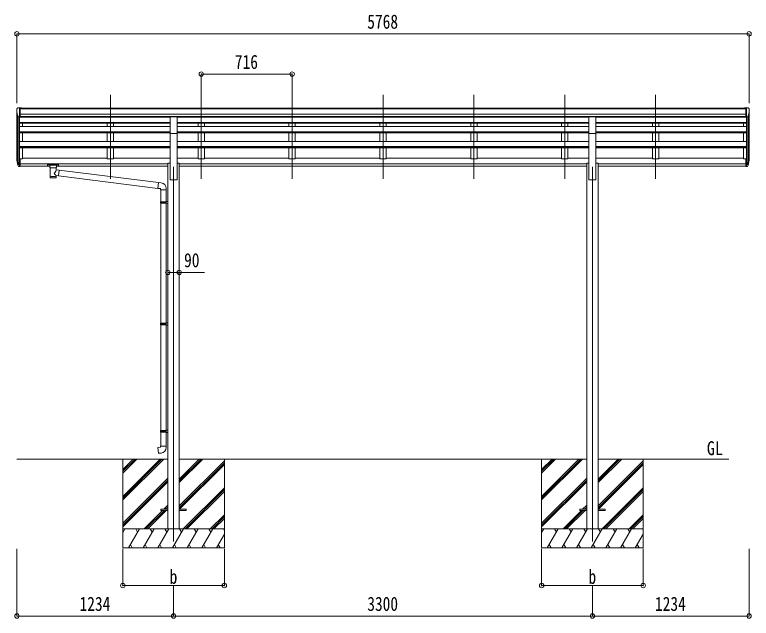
# Model space of a CAD drawing. Units: millimetres at full size. Extents: x -9783 to 33754, y -10064 to 6752.
# Drawn here: x 27951 to 33754, y -3952 to 801 of the extents above; entities that cross this region are included whole.
import ezdxf
from ezdxf.enums import TextEntityAlignment as Align

# ---------------------------------------------------------------- set-up
doc = ezdxf.new("R2010")
doc.units = ezdxf.units.MM
doc.header["$LTSCALE"] = 35
doc.header["$PDMODE"] = 32
doc.header["$PDSIZE"] = 35
for name, color, linetype, lineweight in [('0-0_0', 7, 'Continuous', 9), ('0-1_本体', 4, 'Continuous', 9), ('0-2_部品', 7, 'Continuous', 9), ('0-8_PARTS2', 2, 'Continuous', 9), ('0-A_寸法', 6, 'Continuous', 9)]:
    doc.layers.add(name, color=color, linetype=linetype, lineweight=lineweight)
doc.styles.add('ＭＳ ゴシック', font='')
doc.styles.get('ＭＳ ゴシック').set_extended_font_data('MS Gothic')

msp = doc.modelspace()

# ---------------------------------------------------------------- linework, layer by layer
at = {"layer": '0-0_0'}
for p, q in [((27968.92, -2698.21), (29157.72, -2698.21)), ((28802.92, -2698.21), (28802.92, -3398.21)), ((28802.92, -2992.38), (29097.1, -2698.21)), ((28802.92, -3006.52), (29111.24, -2698.21)), ((28802.92, -3020.67), (29125.38, -2698.21)), ((28802.92, -2808.54), (28913.25, -2698.21)), ((28802.92, -2794.39), (28899.11, -2698.21)), ((28802.92, -2780.25), (28884.97, -2698.21)), ((29248.12, -2883.84), (29433.75, -2698.21)), ((29248.12, -2869.69), (29419.61, -2698.21)), ((29248.12, -2855.55), (29405.47, -2698.21)), ((29248.12, -2698.21), (32457.72, -2698.21)), ((29248.12, -3067.68), (29602.92, -2712.89)), ((29248.12, -3081.82), (29602.92, -2727.03)), ((29602.92, -2698.21), (29602.92, -3398.21)), ((32102.92, -2698.21), (32102.92, -3398.21)), ((32102.92, -2992.38), (32397.1, -2698.21)), ((32102.92, -3006.52), (32411.24, -2698.21)), ((32102.92, -3020.67), (32425.38, -2698.21)), ((32102.92, -2808.54), (32213.25, -2698.21)), ((32102.92, -2794.39), (32199.11, -2698.21)), ((32102.92, -2780.25), (32184.97, -2698.21)), ((32548.12, -2698.21), (33578.92, -2698.21)), ((32548.12, -2883.84), (32733.75, -2698.21)), ((32548.12, -2869.69), (32719.61, -2698.21)), ((32548.12, -2855.55), (32705.47, -2698.21)), ((32548.12, -3067.68), (32902.92, -2712.89)), ((32548.12, -3081.82), (32902.92, -2727.03)), ((32902.92, -2698.21), (32902.92, -3398.21)), ((29250.38, -3093.71), (29602.92, -2741.17)), ((32550.38, -3093.71), (32902.92, -2741.17)), ((28802.92, -3204.51), (29157.72, -2849.72)), ((28802.92, -3218.66), (29157.72, -2863.86)), ((28802.92, -3232.8), (29157.72, -2878)), ((32102.92, -3204.51), (32457.72, -2849.72)), ((32102.92, -3218.66), (32457.72, -2863.86)), ((32102.92, -3232.8), (32457.72, -2878)), ((29279.73, -3248.21), (29602.92, -2925.02)), ((29293.87, -3248.21), (29602.92, -2939.16)), ((29308.01, -3248.21), (29602.92, -2953.3)), ((32579.73, -3248.21), (32902.92, -2925.02)), ((32593.87, -3248.21), (32902.92, -2939.16)), ((32608.01, -3248.21), (32902.92, -2953.3)), ((29125.86, -3093.71), (29157.72, -3061.85)), ((32425.86, -3093.71), (32457.72, -3061.85)), ((28971.36, -3248.21), (29116.86, -3102.71)), ((28985.5, -3248.21), (29131, -3102.71)), ((28999.64, -3248.21), (29145.14, -3102.71)), ((29140, -3093.71), (29157.72, -3075.99)), ((29154.14, -3093.71), (29157.72, -3090.13)), ((32271.36, -3248.21), (32416.86, -3102.71)), ((32285.5, -3248.21), (32431, -3102.71)), ((32299.64, -3248.21), (32445.14, -3102.71)), ((32440, -3093.71), (32457.72, -3075.99)), ((32454.14, -3093.71), (32457.72, -3090.13)), ((29491.86, -3248.21), (29602.92, -3137.15)), ((29506, -3248.21), (29602.92, -3151.29)), ((29520.14, -3248.21), (29602.92, -3165.43)), ((32791.86, -3248.21), (32902.92, -3137.15)), ((32806, -3248.21), (32902.92, -3151.29)), ((32820.14, -3248.21), (32902.92, -3165.43)), ((29602.92, -3248.21), (28802.92, -3248.21)), ((28802.92, -3275.71), (28818.8, -3248.21)), ((28847.66, -3398.21), (28934.27, -3248.21)), ((28919.27, -3274.19), (28904.27, -3248.2)), ((28963.14, -3398.2), (29049.74, -3248.21)), ((29034.74, -3274.19), (29019.74, -3248.21)), ((29078.61, -3398.21), (29165.21, -3248.21)), ((29150.21, -3274.19), (29135.21, -3248.21)), ((29194.08, -3398.21), (29280.68, -3248.21)), ((29265.68, -3274.19), (29250.68, -3248.2)), ((29309.55, -3398.21), (29396.15, -3248.21)), ((29381.15, -3274.19), (29366.15, -3248.21)), ((29425.02, -3398.21), (29511.62, -3248.21)), ((29481.62, -3248.21), (29496.62, -3274.19)), ((29597.09, -3248.21), (29602.92, -3258.31)), ((32902.92, -3248.21), (32102.92, -3248.21)), ((32102.92, -3275.71), (32118.8, -3248.21)), ((32147.66, -3398.21), (32234.27, -3248.21)), ((32219.27, -3274.19), (32204.27, -3248.2)), ((32263.14, -3398.2), (32349.74, -3248.21)), ((32334.74, -3274.19), (32319.74, -3248.21)), ((32378.61, -3398.21), (32465.21, -3248.21)), ((32450.21, -3274.19), (32435.21, -3248.21)), ((32494.08, -3398.21), (32580.68, -3248.21)), ((32565.68, -3274.19), (32550.68, -3248.2)), ((32609.55, -3398.21), (32696.15, -3248.21)), ((32681.15, -3274.19), (32666.15, -3248.21)), ((32725.02, -3398.21), (32811.62, -3248.21)), ((32781.62, -3248.21), (32796.62, -3274.19)), ((32897.09, -3248.21), (32902.92, -3258.31)), ((29540.49, -3398.21), (29602.92, -3290.07)), ((32840.49, -3398.21), (32902.92, -3290.07)), ((28802.92, -3398.21), (29602.92, -3398.21)), ((28862.66, -3372.23), (28877.66, -3398.21)), ((28978.13, -3372.23), (28993.13, -3398.2)), ((29093.6, -3372.22), (29108.6, -3398.21)), ((29209.07, -3372.23), (29224.07, -3398.21)), ((29324.54, -3372.23), (29339.54, -3398.21)), ((29440.01, -3372.23), (29455.01, -3398.21)), ((29555.48, -3372.23), (29570.48, -3398.21)), ((32102.92, -3398.21), (32902.92, -3398.21)), ((32162.66, -3372.23), (32177.66, -3398.21)), ((32278.13, -3372.23), (32293.13, -3398.2)), ((32393.6, -3372.22), (32408.6, -3398.21)), ((32509.07, -3372.23), (32524.07, -3398.21)), ((32624.54, -3372.23), (32639.54, -3398.21)), ((32740.01, -3372.23), (32755.01, -3398.21)), ((32855.48, -3372.23), (32870.48, -3398.21))]:
    msp.add_line(p, q, dxfattribs=at)
at = {"layer": '0-1_本体'}
for p, q in [((27995.42, 65.92), (33710.42, 65.92)), ((27995.42, 60.57), (33710.42, 60.57)), ((27968.92, -335.08), (27968.92, 29.16)), ((27973.2, 10.36), (27973.2, -359.35)), ((27995.42, 17.04), (33710.42, 17.03)), ((33732.64, 10.36), (33732.64, -359.35)), ((33736.92, -335.08), (33736.92, 29.16)), ((27982.92, -4.99), (27982.92, -377.35)), ((27988.92, -5.47), (27988.92, -332.91)), ((27988.92, -5.47), (29175.42, -5.47)), ((27988.92, -47.67), (29175.42, -47.67)), ((27988.92, -49.06), (29175.42, -49.06)), ((27988.92, -52.75), (29175.42, -52.75)), ((27995.42, -0.63), (33710.42, -0.63)), ((29175.42, -3.01), (27995.42, -3.01)), ((28013.92, -80), (28013.92, -52.75)), ((28679.92, -3.01), (28679.92, -5.47)), ((28679.92, -52.75), (28679.92, -80)), ((28729.92, -3.01), (28729.92, -5.47)), ((28729.92, -52.75), (28729.92, -80)), ((29230.42, -3.01), (32008.92, -3.13)), ((32475.42, -5.47), (29230.42, -5.47)), ((32475.42, -47.67), (29230.42, -47.67)), ((32475.42, -49.06), (29230.42, -49.06)), ((32475.42, -52.75), (29230.42, -52.75)), ((29395.92, -3.01), (29395.92, -5.47)), ((29395.92, -52.75), (29395.92, -80)), ((29445.92, -3.01), (29445.92, -5.47)), ((29445.92, -52.75), (29445.92, -80)), ((30111.92, -3.01), (30111.92, -5.47)), ((30111.92, -52.75), (30111.92, -80)), ((30161.92, -3.01), (30161.92, -5.47)), ((30161.92, -52.75), (30161.92, -80)), ((30827.92, -3.01), (30827.92, -5.47)), ((30827.92, -52.75), (30827.92, -80)), ((30877.92, -3.01), (30877.92, -5.47)), ((30877.92, -52.75), (30877.92, -80)), ((31543.92, -3.01), (31543.92, -5.47)), ((31543.92, -52.75), (31543.92, -80)), ((31593.92, -3.01), (31593.92, -5.47)), ((31593.92, -52.75), (31593.92, -80)), ((32475.42, -3.13), (32008.92, -3.13)), ((32259.92, -3.01), (32259.92, -5.47)), ((32259.92, -52.75), (32259.92, -80)), ((32309.92, -3.01), (32309.92, -5.47)), ((32309.92, -52.75), (32309.92, -80)), ((33710.42, -3.13), (32530.42, -3.13)), ((33716.92, -5.47), (32530.42, -5.47)), ((33716.92, -47.67), (32530.42, -47.67)), ((33716.92, -49.06), (32530.42, -49.06)), ((33716.92, -52.75), (32530.42, -52.75)), ((32975.92, -3.01), (32975.92, -5.47)), ((32975.92, -52.75), (32975.92, -80)), ((33025.92, -3.01), (33025.92, -5.47)), ((33025.92, -52.75), (33025.92, -80)), ((33691.92, -80), (33691.92, -52.75)), ((33716.92, -5.47), (33716.92, -332.91)), ((33722.92, -4.99), (33722.92, -377.35)), ((27988.92, -80), (29175.42, -80)), ((32475.42, -80), (29230.42, -80)), ((33716.92, -80), (32530.42, -80)), ((27988.92, -120.73), (29175.42, -120.73)), ((27988.92, -122.21), (29175.42, -122.21)), ((27988.92, -129.02), (29175.42, -129.02)), ((28013.92, -198.51), (28013.92, -129.02)), ((28679.92, -129.02), (28679.92, -198.51)), ((28729.92, -129.02), (28729.92, -198.51)), ((29175.42, -498.21), (29175.42, -134.26)), ((32475.42, -120.73), (29230.42, -120.73)), ((32475.42, -122.21), (29230.42, -122.21)), ((32475.42, -129.02), (29230.42, -129.02)), ((29230.42, -498.21), (29230.42, -134.26)), ((29395.92, -129.02), (29395.92, -198.51)), ((29445.92, -129.02), (29445.92, -198.51)), ((30111.92, -129.02), (30111.92, -198.51)), ((30161.92, -129.02), (30161.92, -198.51)), ((30827.92, -129.02), (30827.92, -198.51)), ((30877.92, -129.02), (30877.92, -198.51)), ((31543.92, -129.02), (31543.92, -198.51)), ((31593.92, -129.02), (31593.92, -198.51)), ((32259.92, -129.02), (32259.92, -198.51)), ((32309.92, -129.02), (32309.92, -198.51)), ((32475.42, -498.21), (32475.42, -134.26)), ((33716.92, -120.73), (32530.42, -120.73)), ((33716.92, -122.21), (32530.42, -122.21)), ((33716.92, -129.02), (32530.42, -129.02)), ((32530.42, -498.21), (32530.42, -134.26)), ((32975.92, -129.02), (32975.92, -198.51)), ((33025.92, -129.02), (33025.92, -198.51)), ((33691.92, -198.51), (33691.92, -129.02)), ((27988.92, -198.51), (29175.42, -198.51)), ((32475.42, -198.51), (29230.42, -198.51)), ((33716.92, -198.51), (32530.42, -198.51)), ((27988.92, -237.82), (29175.42, -237.82)), ((27988.92, -239.31), (29175.42, -239.31)), ((27988.92, -248.78), (29175.42, -248.78)), ((28013.92, -333.74), (28013.92, -248.78)), ((28679.92, -248.78), (28679.92, -333.74)), ((28729.92, -248.78), (28729.92, -333.74)), ((32475.42, -237.82), (29230.42, -237.82)), ((32475.42, -239.31), (29230.42, -239.31)), ((32475.42, -248.78), (29230.42, -248.78)), ((29395.92, -248.78), (29395.92, -333.74)), ((29445.92, -248.78), (29445.92, -333.74)), ((30111.92, -248.78), (30111.92, -333.74)), ((30161.92, -248.78), (30161.92, -333.74)), ((30827.92, -248.78), (30827.92, -333.74)), ((30877.92, -248.78), (30877.92, -333.74)), ((31543.92, -248.78), (31543.92, -333.74)), ((31593.92, -248.78), (31593.92, -333.74)), ((32259.92, -248.78), (32259.92, -333.74)), ((32309.92, -248.78), (32309.92, -333.74)), ((33716.92, -237.82), (32530.42, -237.82)), ((33716.92, -239.31), (32530.42, -239.31)), ((33716.92, -248.78), (32530.42, -248.78)), ((32975.92, -248.78), (32975.92, -333.74)), ((33025.92, -248.78), (33025.92, -333.74)), ((33691.92, -333.74), (33691.92, -248.78)), ((27995.42, -333.74), (28013.92, -333.74)), ((28013.92, -328.94), (28679.92, -328.94)), ((28729.92, -333.74), (28679.92, -333.74)), ((28729.92, -328.94), (29175.42, -328.94)), ((29230.42, -328.94), (29395.92, -328.94)), ((29445.92, -333.74), (29395.92, -333.74)), ((29445.92, -328.94), (30111.92, -328.94)), ((30161.92, -333.74), (30111.92, -333.74)), ((30161.92, -328.94), (30827.92, -328.94)), ((30877.92, -333.74), (30827.92, -333.74)), ((30877.92, -328.94), (31543.92, -328.94)), ((31593.92, -333.74), (31543.92, -333.74)), ((32259.92, -328.94), (31593.92, -328.94)), ((32309.92, -333.74), (32259.92, -333.74)), ((32475.42, -328.94), (32309.92, -328.94)), ((32530.42, -328.94), (32975.92, -328.94)), ((33025.92, -333.74), (32975.92, -333.74)), ((33025.92, -328.94), (33691.92, -328.94)), ((33710.42, -333.74), (33691.92, -333.74)), ((27995.42, -373.24), (29157.72, -373.24)), ((27995.42, -374.62), (29157.72, -374.62)), ((27995.42, -391.8), (28226.92, -391.8)), ((28280.92, -391.8), (29157.72, -391.8)), ((29157.72, -368.21), (29175.42, -368.21)), ((29157.72, -368.21), (29157.72, -3248.21)), ((29230.42, -368.21), (29248.12, -368.21)), ((29248.12, -368.21), (29248.12, -3248.21)), ((32457.72, -373.24), (29248.12, -373.24)), ((32457.72, -374.62), (29248.12, -374.62)), ((32457.72, -391.8), (29248.12, -391.8)), ((32457.72, -368.21), (32457.72, -3248.21)), ((32457.72, -368.21), (32475.42, -368.21)), ((32530.42, -368.21), (32548.12, -368.21)), ((32548.12, -368.21), (32548.12, -3248.21)), ((33710.42, -373.24), (32548.12, -373.24)), ((33710.42, -374.62), (32548.12, -374.62)), ((33710.42, -391.8), (32548.12, -391.8)), ((29175.42, -498.21), (29230.42, -498.21)), ((32475.42, -498.21), (32530.42, -498.21))]:
    msp.add_line(p, q, dxfattribs=at)
at = {"layer": '0-2_部品'}
for p, q in [((27966.92, 58.15), (27966.92, 57.52)), ((27973.83, 66.95), (27969.76, 61.14)), ((27976.92, 67.52), (27974.59, 67.38)), ((27976.92, 67.52), (27995.42, 67.52)), ((27988.92, -5.47), (27988.92, 67.52)), ((27995.42, 67.52), (28005.42, 67.43)), ((27995.42, -4.47), (27995.42, 67.52)), ((28005.42, 65.92), (28005.42, 67.43)), ((33710.42, 67.52), (33700.42, 67.43)), ((33700.42, 65.92), (33700.42, 67.43)), ((33710.42, -4.47), (33710.42, 67.52)), ((33728.92, 67.52), (33710.42, 67.52)), ((33716.92, -5.47), (33716.92, 67.52)), ((33728.92, 67.52), (33731.25, 67.38)), ((33732.01, 66.95), (33736.08, 61.14)), ((33738.92, 58.15), (33738.92, 57.52)), ((27981.29, -3.65), (27972.02, 12.41)), ((33724.54, -3.65), (33733.82, 12.41)), ((27988.92, -5.47), (27983.71, -5.15)), ((27995.42, -4.47), (27988.92, -4.47)), ((29175.42, -2.35), (29230.42, -2.35)), ((29175.42, -134.42), (29175.42, -2.35)), ((29230.42, -134.42), (29230.42, -2.35)), ((32475.42, -2.35), (32530.42, -2.35)), ((32475.42, -134.42), (32475.42, -2.35)), ((32530.42, -134.42), (32530.42, -2.35)), ((33710.42, -4.47), (33716.92, -4.47)), ((33716.92, -5.47), (33722.13, -5.15)), ((29175.42, -134.42), (29230.42, -134.42)), ((32475.42, -134.42), (32530.42, -134.42)), ((27988.92, -332.91), (27988.92, -394.79)), ((27995.42, -332.91), (27988.92, -332.91)), ((27995.42, -332.91), (27995.42, -393.97)), ((33710.42, -332.91), (33710.42, -393.97)), ((33710.42, -332.91), (33716.92, -332.91)), ((33716.92, -332.91), (33716.92, -394.79)), ((27971.31, -358.95), (27981.48, -378.12)), ((27982.49, -376.87), (27972.73, -358.46)), ((27973.9, -375.81), (27981.48, -393.29)), ((27988.92, -377.62), (27983.78, -377.62)), ((27988.92, -379.62), (27984.07, -379.62)), ((27988.92, -394.79), (27984.07, -394.79)), ((27995.42, -371.22), (27988.92, -371.22)), ((27995.42, -376.62), (27988.92, -376.62)), ((27995.42, -393.97), (27988.92, -393.97)), ((28210.42, -379.69), (28210.42, -390.44)), ((28210.42, -379.88), (28210.42, -381.42)), ((28212.42, -379.02), (28295.42, -379.02)), ((28212.42, -381.2), (28295.42, -381.2)), ((28212.42, -391.11), (28226.92, -391.11)), ((28226.92, -397.92), (28226.92, -387.64)), ((28231.02, -402.42), (28231, -482.71)), ((28276.82, -419.99), (28276.82, -402.41)), ((28280.92, -397.92), (28280.92, -387.64)), ((28280.92, -391.11), (28295.42, -391.11)), ((28297.42, -379.69), (28297.42, -390.44)), ((33710.42, -371.22), (33716.92, -371.22)), ((33710.42, -376.62), (33716.92, -376.62)), ((33710.42, -393.97), (33716.92, -393.97)), ((33716.92, -377.62), (33722.05, -377.62)), ((33716.92, -379.62), (33721.76, -379.62)), ((33716.92, -394.79), (33721.76, -394.79)), ((33723.35, -376.87), (33733.11, -358.46)), ((33734.53, -358.95), (33724.36, -378.12)), ((33731.94, -375.81), (33724.36, -393.29)), ((28302.04, -423.9), (28276.82, -419.98)), ((28302.04, -423.9), (28295.02, -469.16)), ((28302.04, -423.9), (29083.8, -520.69)), ((28276.84, -482.71), (28276.82, -466.08)), ((28276.82, -466.33), (28295.02, -469.16)), ((29079.8, -566.52), (28295.02, -469.16)), ((29104.64, -522.52), (29083.8, -520.69)), ((29099.72, -578.26), (29145.72, -578.26)), ((29101.72, -578.26), (29101.72, -672.26)), ((29143.72, -578.26), (29143.72, -669.7)), ((29145.72, -578.26), (29145.72, -567.35)), ((29099.72, -674.26), (29100.72, -672.26)), ((29099.72, -674.26), (29143.72, -674.26)), ((29099.72, -674.26), (29099.72, -682.26)), ((29099.72, -682.26), (29143.72, -682.26)), ((29099.72, -682.26), (29100.72, -684.26)), ((29100.72, -672.26), (29143.72, -672.26)), ((29100.72, -684.26), (29143.72, -684.26)), ((29101.72, -684.26), (29101.72, -1628.45)), ((29139.24, -674.26), (29138.81, -672.26)), ((29141.72, -669.76), (29157.72, -669.29)), ((29141.72, -671.76), (29141.72, -669.76)), ((29141.72, -671.76), (29143.72, -671.76)), ((29141.72, -686.76), (29141.72, -684.76)), ((29141.72, -686.76), (29157.72, -687.23)), ((29143.72, -686.82), (29143.72, -1625.89)), ((29157.72, -669.29), (29157.72, -687.23)), ((29099.72, -1630.45), (29100.72, -1628.45)), ((29099.72, -1630.45), (29143.72, -1630.45)), ((29099.72, -1630.45), (29099.72, -1638.45)), ((29099.72, -1638.45), (29143.72, -1638.45)), ((29099.72, -1638.45), (29100.72, -1640.45)), ((29100.72, -1628.45), (29143.72, -1628.45)), ((29100.72, -1640.45), (29143.72, -1640.45)), ((29101.72, -1640.45), (29101.72, -2473.61)), ((29139.24, -1630.45), (29138.81, -1628.45)), ((29141.72, -1625.95), (29157.72, -1625.48)), ((29141.72, -1627.95), (29141.72, -1625.95)), ((29141.72, -1627.95), (29143.72, -1627.95)), ((29141.72, -1642.95), (29141.72, -1640.95)), ((29141.72, -1642.95), (29157.72, -1643.42)), ((29143.72, -1643.01), (29143.72, -2471.05)), ((29157.72, -1625.48), (29157.72, -1643.42)), ((29099.72, -2475.61), (29100.72, -2473.61)), ((29099.72, -2475.61), (29143.72, -2475.61)), ((29099.72, -2475.61), (29099.72, -2483.61)), ((29099.72, -2483.61), (29143.72, -2483.61)), ((29099.72, -2483.61), (29100.72, -2485.61)), ((29100.72, -2473.61), (29143.72, -2473.61)), ((29100.72, -2485.61), (29143.72, -2485.61)), ((29101.72, -2485.61), (29101.72, -2595.61)), ((29139.24, -2475.61), (29138.81, -2473.61)), ((29141.72, -2471.11), (29157.72, -2470.64)), ((29141.72, -2473.11), (29141.72, -2471.11)), ((29141.72, -2473.11), (29143.72, -2473.11)), ((29141.72, -2488.11), (29141.72, -2486.11)), ((29141.72, -2488.11), (29157.72, -2488.58)), ((29143.72, -2488.17), (29143.72, -2595.61)), ((29157.72, -2470.64), (29157.72, -2488.58)), ((29099.72, -2595.61), (29145.72, -2595.61)), ((29099.72, -2605.61), (29099.72, -2595.61)), ((29145.72, -2595.61), (29145.72, -2606.53))]:
    msp.add_line(p, q, dxfattribs=at)
at = {"layer": '0-2_部品', "color": 4}
for p, q in [((29102.92, -3093.71), (29102.92, -3102.71)), ((29157.72, -3093.71), (29102.92, -3093.71)), ((29157.72, -3102.71), (29102.92, -3102.71)), ((29302.52, -3093.71), (29247.72, -3093.71)), ((32402.92, -3093.71), (32402.92, -3102.71)), ((32457.72, -3093.71), (32402.92, -3093.71)), ((32457.72, -3102.71), (32402.92, -3102.71)), ((32602.52, -3093.71), (32547.72, -3093.71))]:
    msp.add_line(p, q, dxfattribs=at)
at = {"layer": '0-2_部品'}
for points in [[(28210.42, -379.69), (28210.46, -379.49), (28210.54, -379.35), (28210.64, -379.26), (28210.74, -379.2), (28210.86, -379.15), (28211.15, -379.09), (28211.64, -379.04), (28212.18, -379.02), (28212.42, -379.02)], [(28210.42, -390.44), (28210.46, -390.64), (28210.54, -390.78), (28210.64, -390.87), (28210.74, -390.93), (28210.86, -390.98), (28211.15, -391.04), (28211.64, -391.09), (28212.18, -391.11), (28212.42, -391.11)], [(28226.96, -397.86), (28226.93, -398.22), (28227.18, -399.17), (28227.7, -400.06), (28228.5, -400.9), (28229.62, -401.69), (28231.02, -402.42)], [(28276.82, -402.41), (28277.05, -402.31), (28278.41, -401.58), (28279.52, -400.73), (28280.28, -399.86), (28280.74, -398.96), (28280.91, -398.08)], [(28295.42, -379.02), (28295.77, -379.03), (28296.3, -379.05), (28296.75, -379.1), (28297.05, -379.18), (28297.22, -379.28), (28297.34, -379.42), (28297.41, -379.6), (28297.42, -379.69)], [(28295.42, -391.11), (28295.77, -391.1), (28296.3, -391.08), (28296.75, -391.03), (28297.05, -390.95), (28297.22, -390.85), (28297.34, -390.71), (28297.41, -390.53), (28297.42, -390.44)], [(29083.8, -520.69), (29079.8, -566.52), (29099.72, -568.26), (29099.72, -578.26)], [(29139.24, -674.26), (29139.24, -682.26), (29138.81, -684.26)], [(29141.72, -684.76), (29143.72, -684.76), (29143.72, -671.76)], [(29139.24, -1630.45), (29139.24, -1638.45), (29138.81, -1640.45)], [(29141.72, -1640.95), (29143.72, -1640.95), (29143.72, -1627.95)], [(29139.24, -2475.61), (29139.24, -2483.61), (29138.81, -2485.61)], [(29141.72, -2486.11), (29143.72, -2486.11), (29143.72, -2473.11)], [(29104.64, -2651.36), (29083.8, -2653.18), (29079.8, -2607.35), (29099.72, -2605.61)]]:
    msp.add_lwpolyline(points, dxfattribs=at)
at = {"layer": '0-2_部品', "color": 4}
for points in [[(29302.52, -3093.71), (29302.52, -3102.71), (29247.72, -3102.71)], [(32602.52, -3093.71), (32602.52, -3102.71), (32547.72, -3102.71)]]:
    msp.add_lwpolyline(points, dxfattribs=at)
at = {"layer": '0-2_部品'}
for centre, radius, start, end in [((27969.92, 58.15), 3, 93, 180), ((27974.65, 66.38), 1, 93.5, 145), ((33731.19, 66.38), 1, 35, 86.5), ((33735.92, 58.15), 3, 0, 87), ((28168.92, 57.52), 202, 180, 192.90261), ((33536.92, 57.52), 202, 347.09739, 0), ((27983.89, -2.15), 3, 210, 266.5), ((33721.95, -2.15), 3, 273.5, 330), ((28057.58, -336.78), 89.07, 174.49576, 194.41188), ((28056.87, -332.5), 88.05, 177.22392, 197.21071), ((28102.14, -339.73), 133.22, 183.27987, 195.71302), ((33603.7, -339.73), 133.22, 344.28698, 356.72013), ((33648.97, -332.5), 88.05, 342.78929, 2.77608), ((33648.26, -336.78), 89.07, 345.58812, 5.50424), ((27984.07, -376.62), 3, 210, 270), ((27984.07, -391.79), 3, 210, 270), ((27983.78, -376.12), 1.5, 210, 270), ((33721.76, -376.62), 3, 270, 330), ((33721.76, -391.79), 3, 270, 330), ((33722.05, -376.12), 1.5, 270, 330), ((29100.72, -567.35), 45, 0, 85), ((29100.72, -2606.53), 45, 275, 0)]:
    msp.add_arc(centre, radius, start, end, dxfattribs=at)
for centre, major_axis, ratio, start_param, end_param in [((28212.42, -381.42), (2, 0), 0.109601, 1.5707963, 3.1415927), ((28253.92, -387.64), (27, 0), 0.122176, 6.2831853, 9.424778), ((28253.93, -402.87), (-22.91, 0.42), 0.072511, 0.0008029, 1.5715993), ((28253.93, -404.49), (-22.91, 0.42), 0.072511, 0.0008029, 1.5715993), ((28253.91, -402.87), (22.92, 0.42), 0.07247, 4.71158, 6.2823764), ((28253.91, -404.49), (22.92, 0.42), 0.07247, 4.71158, 6.2823764), ((28264.92, -397.92), (16, 0), 0.361356, 6.2636979, 6.2831853), ((28295.42, -381.42), (2, 0), 0.109601, 0, 1.5707963), ((28253.92, -446.53), (-22.81, -26.62), 0.234429, 1.6855472, 3.1268519), ((28256.47, -443.89), (20.32, -22.25), 0.045535, 0.0389954, 1.3075346), ((28253.92, -482.71), (22.92, 0), 0.101955, 3.1415499, 6.2833984), ((28253.92, -470.27), (22.91, 0), 0.122865, 3.1415927, 6.2831853)]:
    msp.add_ellipse(centre, major_axis=major_axis, ratio=ratio, start_param=start_param, end_param=end_param, dxfattribs=at)
at = {"layer": '0-8_PARTS2'}
for p, q in [((28704.92, -492), (28704.92, 170.52)), ((29420.92, -492), (29420.92, 170.52)), ((30136.92, -492), (30136.92, 170.52)), ((30852.92, -492), (30852.92, 170.52)), ((31568.92, -492), (31568.92, 170.52)), ((32284.92, -492), (32284.92, 170.52)), ((33000.92, -492), (33000.92, 170.52)), ((29202.92, -398.21), (29202.92, -3348.21)), ((32502.92, -398.21), (32502.92, -3348.21))]:
    msp.add_line(p, q, dxfattribs=at)
at = {"layer": '0-A_寸法'}
for p, q in [((27968.92, 650.15), (33736.92, 650.15)), ((27968.92, 650.15), (27968.92, 104.53)), ((33736.92, 650.15), (33736.92, 104.53)), ((29420.92, 333.53), (29420.92, 104.53)), ((29420.92, 333.53), (30136.92, 333.53)), ((30136.92, 333.53), (30136.92, 104.53)), ((29157.72, -1228.39), (29247.72, -1228.39)), ((29247.72, -1228.39), (29447.72, -1228.39)), ((27968.92, -3934.57), (27968.92, -3405.62)), ((28802.92, -3694.59), (28802.92, -3405.62)), ((29602.92, -3694.59), (29602.92, -3405.62)), ((32102.92, -3694.59), (32102.92, -3405.62)), ((32902.92, -3694.59), (32902.92, -3405.62)), ((33736.92, -3934.57), (33736.92, -3405.62)), ((28802.92, -3694.59), (29602.92, -3694.59)), ((29202.92, -3934.57), (29202.92, -3694.59)), ((32102.92, -3694.59), (32902.92, -3694.59)), ((32502.92, -3934.57), (32502.92, -3694.59)), ((27968.92, -3934.57), (29202.92, -3934.57)), ((29202.92, -3934.57), (32502.92, -3934.57)), ((32502.92, -3934.57), (33736.92, -3934.57))]:
    msp.add_line(p, q, dxfattribs=at)
for p in [(27968.92, 650.15), (33736.92, 650.15), (29420.92, 333.53), (30136.92, 333.53), (29157.72, -1228.39), (29247.72, -1228.39), (28802.92, -3694.59), (29602.92, -3694.59), (32102.92, -3694.59), (32902.92, -3694.59), (27968.92, -3934.57), (29202.92, -3934.57), (32502.92, -3934.57), (33736.92, -3934.57)]:
    msp.add_point(p, dxfattribs=at)

# ---------------------------------------------------------------- texts
at = {"layer": '0-0_0', "style": 'ＭＳ ゴシック', "width": 0.85}
msp.add_text('GL', height=110, dxfattribs=at).set_placement((33404.42, -2700.64), align=Align.BOTTOM_LEFT)
at = {"layer": '0-A_寸法', "color": 7, "style": 'ＭＳ ゴシック', "width": 0.8}
for s, p in [('5768', (30728.92, 657.15)), ('716', (29685.92, 340.53)), ('90', (29285.72, -1221.39)), ('b', (29171.92, -3714.59)), ('b', (32471.92, -3714.59)), ('1234', (28461.92, -3927.57)), ('3300', (30728.92, -3927.57)), ('1234', (32995.92, -3927.57))]:
    msp.add_text(s, height=111.4, dxfattribs=at).set_placement(p, align=Align.BOTTOM_LEFT)

doc.saveas('drawing.dxf')
